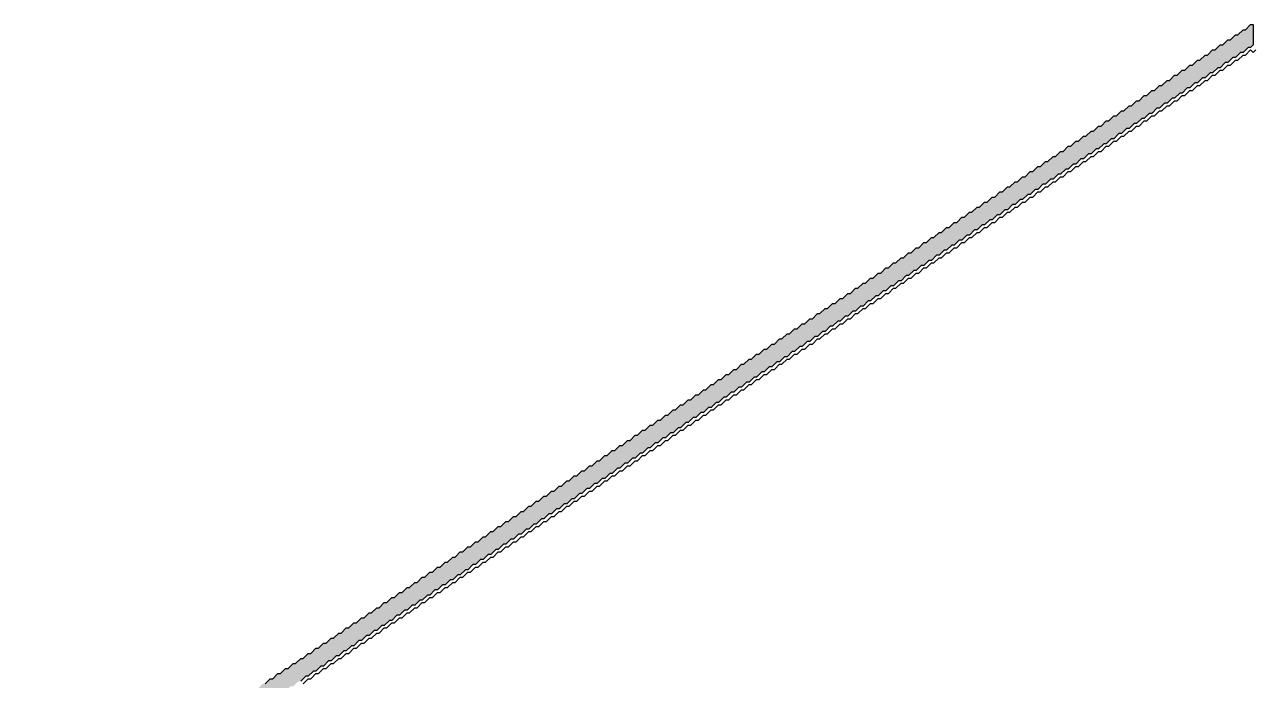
# Model space of a CAD drawing. Header units: millimetres. Extents: x 5 to 252589, y 5 to 415.
# Drawn here: x 120407.42 to 120447.88, y 344.28 to 365.83 of the extents above; entities that cross this region are included whole.
import ezdxf

# ---------------------------------------------------------------- set-up
doc = ezdxf.new("R2010")
doc.units = ezdxf.units.MM
doc.layers.add('HATCH', color=8, linetype='Continuous', lineweight=9)
doc.layers.add('OUTLINE', color=7, linetype='Continuous', lineweight=25)

msp = doc.modelspace()

# ---------------------------------------------------------------- hatches: boundary and pattern name
at = {"layer": 'HATCH', "true_color": 0x58707b}
msp.add_hatch(color=147, dxfattribs=at).paths.add_polyline_path([(120407.41667, 338.83333), (120407.41667, 338.91667), (120407.5, 339), (120407.58333, 339), (120407.75, 339.16667), (120407.83333, 339.16667), (120408, 339.33333), (120408.08333, 339.33333), (120408.25, 339.5), (120408.33333, 339.5), (120408.5, 339.66667), (120408.58333, 339.66667), (120408.75, 339.83333), (120408.83333, 339.83333), (120409, 340), (120409.08333, 340), (120409.25, 340.16667), (120409.33333, 340.16667), (120409.5, 340.33333), (120409.58333, 340.33333), (120409.75, 340.5), (120409.83333, 340.5), (120410, 340.66667), (120410.08333, 340.66667), (120410.25, 340.83333), (120410.33333, 340.83333), (120410.5, 341), (120410.58333, 341), (120410.75, 341.16667), (120410.83333, 341.16667), (120411, 341.33333), (120411.08333, 341.33333), (120411.25, 341.5), (120411.33333, 341.5), (120411.5, 341.66667), (120411.58333, 341.66667), (120411.75, 341.83333), (120411.83333, 341.83333), (120412, 342), (120412.08333, 342), (120412.25, 342.16667), (120412.33333, 342.16667), (120412.5, 342.33333), (120412.58333, 342.33333), (120412.75, 342.5), (120412.83333, 342.5), (120413, 342.66667), (120413.08333, 342.66667), (120413.25, 342.83333), (120413.33333, 342.83333), (120413.5, 343), (120413.58333, 343), (120413.75, 343.16667), (120413.83333, 343.16667), (120414, 343.33333), (120414.08333, 343.33333), (120414.25, 343.5), (120414.33333, 343.5), (120414.5, 343.66667), (120414.58333, 343.66667), (120414.75, 343.83333), (120414.83333, 343.83333), (120415, 344), (120415.08333, 344), (120415.25, 344.16667), (120415.33333, 344.16667), (120415.5, 344.33333), (120415.58333, 344.33333), (120415.75, 344.5), (120415.83333, 344.5), (120416, 344.66667), (120416.08333, 344.66667), (120416.25, 344.83333), (120416.33333, 344.83333), (120416.5, 345), (120416.58333, 345), (120416.75, 345.16667), (120416.83333, 345.16667), (120417, 345.33333), (120417.08333, 345.33333), (120417.25, 345.5), (120417.33333, 345.5), (120417.5, 345.66667), (120417.58333, 345.66667), (120417.75, 345.83333), (120417.83333, 345.83333), (120418, 346), (120418.08333, 346), (120418.25, 346.16667), (120418.33333, 346.16667), (120418.5, 346.33333), (120418.58333, 346.33333), (120418.75, 346.5), (120418.83333, 346.5), (120419, 346.66667), (120419.08333, 346.66667), (120419.25, 346.83333), (120419.33333, 346.83333), (120419.5, 347), (120419.58333, 347), (120419.75, 347.16667), (120419.83333, 347.16667), (120420, 347.33333), (120420.08333, 347.33333), (120420.25, 347.5), (120420.33333, 347.5), (120420.5, 347.66667), (120420.58333, 347.66667), (120420.75, 347.83333), (120420.83333, 347.83333), (120421, 348), (120421.08333, 348), (120421.25, 348.16667), (120421.33333, 348.16667), (120421.5, 348.33333), (120421.58333, 348.33333), (120421.75, 348.5), (120421.83333, 348.5), (120422, 348.66667), (120422.08333, 348.66667), (120422.25, 348.83333), (120422.33333, 348.83333), (120422.5, 349), (120422.58333, 349), (120422.75, 349.16667), (120422.83333, 349.16667), (120423, 349.33333), (120423.08333, 349.33333), (120423.25, 349.5), (120423.33333, 349.5), (120423.5, 349.66667), (120423.58333, 349.66667), (120423.75, 349.83333), (120423.83333, 349.83333), (120424, 350), (120424.08333, 350), (120424.25, 350.16667), (120424.33333, 350.16667), (120424.5, 350.33333), (120424.58333, 350.33333), (120424.75, 350.5), (120424.83333, 350.5), (120425, 350.66667), (120425.08333, 350.66667), (120425.25, 350.83333), (120425.33333, 350.83333), (120425.5, 351), (120425.58333, 351), (120425.75, 351.16667), (120425.83333, 351.16667), (120426, 351.33333), (120426.08333, 351.33333), (120426.25, 351.5), (120426.33333, 351.5), (120426.5, 351.66667), (120426.58333, 351.66667), (120426.75, 351.83333), (120426.83333, 351.83333), (120427, 352), (120427.08333, 352), (120427.25, 352.16667), (120427.33333, 352.16667), (120427.5, 352.33333), (120427.58333, 352.33333), (120427.75, 352.5), (120427.83333, 352.5), (120428, 352.66667), (120428.08333, 352.66667), (120428.25, 352.83333), (120428.33333, 352.83333), (120428.5, 353), (120428.58333, 353), (120428.75, 353.16667), (120428.83333, 353.16667), (120429, 353.33333), (120429.08333, 353.33333), (120429.25, 353.5), (120429.33333, 353.5), (120429.5, 353.66667), (120429.58333, 353.66667), (120429.75, 353.83333), (120429.83333, 353.83333), (120430, 354), (120430.08333, 354), (120430.25, 354.16667), (120430.33333, 354.16667), (120430.5, 354.33333), (120430.58333, 354.33333), (120430.75, 354.5), (120430.83333, 354.5), (120431, 354.66667), (120431.08333, 354.66667), (120431.25, 354.83333), (120431.33333, 354.83333), (120431.5, 355), (120431.58333, 355), (120431.75, 355.16667), (120431.83333, 355.16667), (120432, 355.33333), (120432.08333, 355.33333), (120432.25, 355.5), (120432.33333, 355.5), (120432.5, 355.66667), (120432.58333, 355.66667), (120432.75, 355.83333), (120432.83333, 355.83333), (120433, 356), (120433.08333, 356), (120433.25, 356.16667), (120433.33333, 356.16667), (120433.5, 356.33333), (120433.58333, 356.33333), (120433.75, 356.5), (120433.83333, 356.5), (120434, 356.66667), (120434.08333, 356.66667), (120434.25, 356.83333), (120434.33333, 356.83333), (120434.5, 357), (120434.58333, 357), (120434.75, 357.16667), (120434.83333, 357.16667), (120435, 357.33333), (120435.08333, 357.33333), (120435.25, 357.5), (120435.33333, 357.5), (120435.5, 357.66667), (120435.58333, 357.66667), (120435.75, 357.83333), (120435.83333, 357.83333), (120436, 358), (120436.08333, 358), (120436.25, 358.16667), (120436.33333, 358.16667), (120436.5, 358.33333), (120436.58333, 358.33333), (120436.75, 358.5), (120436.83333, 358.5), (120437, 358.66667), (120437.08333, 358.66667), (120437.25, 358.83333), (120437.33333, 358.83333), (120437.5, 359), (120437.58333, 359), (120437.75, 359.16667), (120437.83333, 359.16667), (120438, 359.33333), (120438.08333, 359.33333), (120438.25, 359.5), (120438.33333, 359.5), (120438.5, 359.66667), (120438.58333, 359.66667), (120438.75, 359.83333), (120438.83333, 359.83333), (120439, 360), (120439.08333, 360), (120439.25, 360.16667), (120439.33333, 360.16667), (120439.5, 360.33333), (120439.58333, 360.33333), (120439.75, 360.5), (120439.83333, 360.5), (120440, 360.66667), (120440.08333, 360.66667), (120440.25, 360.83333), (120440.33333, 360.83333), (120440.5, 361), (120440.58333, 361), (120440.75, 361.16667), (120440.83333, 361.16667), (120441, 361.33333), (120441.08333, 361.33333), (120441.25, 361.5), (120441.33333, 361.5), (120441.5, 361.66667), (120441.58333, 361.66667), (120441.75, 361.83333), (120441.83333, 361.83333), (120442, 362), (120442.08333, 362), (120442.25, 362.16667), (120442.33333, 362.16667), (120442.5, 362.33333), (120442.58333, 362.33333), (120442.75, 362.5), (120442.83333, 362.5), (120443, 362.66667), (120443.08333, 362.66667), (120443.25, 362.83333), (120443.33333, 362.83333), (120443.5, 363), (120443.58333, 363), (120443.75, 363.16667), (120443.83333, 363.16667), (120444, 363.33333), (120444.08333, 363.33333), (120444.25, 363.5), (120444.33333, 363.5), (120444.5, 363.66667), (120444.58333, 363.66667), (120444.75, 363.83333), (120444.83333, 363.83333), (120445, 364), (120445.08333, 364), (120445.25, 364.16667), (120445.33333, 364.16667), (120445.5, 364.33333), (120445.58333, 364.33333), (120445.75, 364.5), (120445.83333, 364.5), (120446, 364.66667), (120446.08333, 364.66667), (120446.25, 364.83333), (120446.33333, 364.83333), (120446.5, 365), (120446.58333, 365), (120446.75, 365.16667), (120446.83333, 365.16667), (120447, 365.33333), (120447.08333, 365.33333), (120447.25, 365.5), (120447.33333, 365.5), (120447.5, 365.66667), (120447.58333, 365.66667), (120447.75, 365.83333), (120447.83333, 365.83333), (120447.83333, 365.16667), (120447.75, 365.08333), (120447.66667, 365.08333), (120447.5, 364.91667), (120447.41667, 364.91667), (120447.25, 364.75), (120447.16667, 364.75), (120447, 364.58333), (120446.91667, 364.58333), (120446.75, 364.41667), (120446.66667, 364.41667), (120446.5, 364.25), (120446.41667, 364.25), (120446.25, 364.08333), (120446.16667, 364.08333), (120446, 363.91667), (120445.91667, 363.91667), (120445.75, 363.75), (120445.66667, 363.75), (120445.5, 363.58333), (120445.41667, 363.58333), (120445.25, 363.41667), (120445.16667, 363.41667), (120445, 363.25), (120444.91667, 363.25), (120444.75, 363.08333), (120444.66667, 363.08333), (120444.5, 362.91667), (120444.41667, 362.91667), (120444.25, 362.75), (120444.16667, 362.75), (120444, 362.58333), (120443.91667, 362.58333), (120443.75, 362.41667), (120443.66667, 362.41667), (120443.5, 362.25), (120443.41667, 362.25), (120443.25, 362.08333), (120443.16667, 362.08333), (120443, 361.91667), (120442.91667, 361.91667), (120442.75, 361.75), (120442.66667, 361.75), (120442.5, 361.58333), (120442.41667, 361.58333), (120442.25, 361.41667), (120442.16667, 361.41667), (120442, 361.25), (120441.91667, 361.25), (120441.75, 361.08333), (120441.66667, 361.08333), (120441.5, 360.91667), (120441.41667, 360.91667), (120441.25, 360.75), (120441.16667, 360.75), (120441, 360.58333), (120440.91667, 360.58333), (120440.75, 360.41667), (120440.66667, 360.41667), (120440.5, 360.25), (120440.41667, 360.25), (120440.25, 360.08333), (120440.16667, 360.08333), (120440, 359.91667), (120439.91667, 359.91667), (120439.75, 359.75), (120439.66667, 359.75), (120439.5, 359.58333), (120439.41667, 359.58333), (120439.25, 359.41667), (120439.16667, 359.41667), (120439, 359.25), (120438.91667, 359.25), (120438.75, 359.08333), (120438.66667, 359.08333), (120438.5, 358.91667), (120438.41667, 358.91667), (120438.25, 358.75), (120438.16667, 358.75), (120438, 358.58333), (120437.91667, 358.58333), (120437.75, 358.41667), (120437.66667, 358.41667), (120437.5, 358.25), (120437.41667, 358.25), (120437.25, 358.08333), (120437.16667, 358.08333), (120437, 357.91667), (120436.91667, 357.91667), (120436.75, 357.75), (120436.66667, 357.75), (120436.5, 357.58333), (120436.41667, 357.58333), (120436.25, 357.41667), (120436.16667, 357.41667), (120436, 357.25), (120435.91667, 357.25), (120435.75, 357.08333), (120435.66667, 357.08333), (120435.5, 356.91667), (120435.41667, 356.91667), (120435.25, 356.75), (120435.16667, 356.75), (120435, 356.58333), (120434.91667, 356.58333), (120434.75, 356.41667), (120434.66667, 356.41667), (120434.5, 356.25), (120434.41667, 356.25), (120434.25, 356.08333), (120434.16667, 356.08333), (120434, 355.91667), (120433.91667, 355.91667), (120433.75, 355.75), (120433.66667, 355.75), (120433.5, 355.58333), (120433.41667, 355.58333), (120433.25, 355.41667), (120433.16667, 355.41667), (120433, 355.25), (120432.91667, 355.25), (120432.75, 355.08333), (120432.66667, 355.08333), (120432.5, 354.91667), (120432.41667, 354.91667), (120432.25, 354.75), (120432.16667, 354.75), (120432, 354.58333), (120431.91667, 354.58333), (120431.75, 354.41667), (120431.66667, 354.41667), (120431.5, 354.25), (120431.41667, 354.25), (120431.25, 354.08333), (120431.16667, 354.08333), (120431, 353.91667), (120430.91667, 353.91667), (120430.75, 353.75), (120430.66667, 353.75), (120430.5, 353.58333), (120430.41667, 353.58333), (120430.25, 353.41667), (120430.16667, 353.41667), (120430, 353.25), (120429.91667, 353.25), (120429.75, 353.08333), (120429.66667, 353.08333), (120429.5, 352.91667), (120429.41667, 352.91667), (120429.25, 352.75), (120429.16667, 352.75), (120429, 352.58333), (120428.91667, 352.58333), (120428.75, 352.41667), (120428.66667, 352.41667), (120428.5, 352.25), (120428.41667, 352.25), (120428.25, 352.08333), (120428.16667, 352.08333), (120428, 351.91667), (120427.91667, 351.91667), (120427.75, 351.75), (120427.66667, 351.75), (120427.5, 351.58333), (120427.41667, 351.58333), (120427.25, 351.41667), (120427.16667, 351.41667), (120427, 351.25), (120426.91667, 351.25), (120426.75, 351.08333), (120426.66667, 351.08333), (120426.5, 350.91667), (120426.41667, 350.91667), (120426.25, 350.75), (120426.16667, 350.75), (120426, 350.58333), (120425.91667, 350.58333), (120425.75, 350.41667), (120425.66667, 350.41667), (120425.5, 350.25), (120425.41667, 350.25), (120425.25, 350.08333), (120425.16667, 350.08333), (120425, 349.91667), (120424.91667, 349.91667), (120424.75, 349.75), (120424.66667, 349.75), (120424.5, 349.58333), (120424.41667, 349.58333), (120424.25, 349.41667), (120424.16667, 349.41667), (120424, 349.25), (120423.91667, 349.25), (120423.75, 349.08333), (120423.66667, 349.08333), (120423.5, 348.91667), (120423.41667, 348.91667), (120423.25, 348.75), (120423.16667, 348.75), (120423, 348.58333), (120422.91667, 348.58333), (120422.75, 348.41667), (120422.66667, 348.41667), (120422.5, 348.25), (120422.41667, 348.25), (120422.25, 348.08333), (120422.16667, 348.08333), (120422, 347.91667), (120421.91667, 347.91667), (120421.75, 347.75), (120421.66667, 347.75), (120421.5, 347.58333), (120421.41667, 347.58333), (120421.25, 347.41667), (120421.16667, 347.41667), (120421, 347.25), (120420.91667, 347.25), (120420.75, 347.08333), (120420.66667, 347.08333), (120420.5, 346.91667), (120420.41667, 346.91667), (120420.25, 346.75), (120420.16667, 346.75), (120420, 346.58333), (120419.91667, 346.58333), (120419.75, 346.41667), (120419.66667, 346.41667), (120419.5, 346.25), (120419.41667, 346.25), (120419.25, 346.08333), (120419.16667, 346.08333), (120419, 345.91667), (120418.91667, 345.91667), (120418.75, 345.75), (120418.66667, 345.75), (120418.5, 345.58333), (120418.41667, 345.58333), (120418.25, 345.41667), (120418.16667, 345.41667), (120418, 345.25), (120417.91667, 345.25), (120417.75, 345.08333), (120417.66667, 345.08333), (120417.5, 344.91667), (120417.41667, 344.91667), (120417.25, 344.75), (120417.16667, 344.75), (120417, 344.58333), (120416.91667, 344.58333), (120416.75, 344.41667), (120416.66667, 344.41667), (120416.5, 344.25), (120416.41667, 344.25), (120416.25, 344.08333), (120416.16667, 344.08333), (120416, 343.91667), (120415.91667, 343.91667), (120415.75, 343.75), (120415.66667, 343.75), (120415.5, 343.58333), (120415.41667, 343.58333), (120415.25, 343.41667), (120415.16667, 343.41667), (120415, 343.25), (120414.91667, 343.25), (120414.75, 343.08333), (120414.66667, 343.08333), (120414.5, 342.91667), (120414.41667, 342.91667), (120414.25, 342.75), (120414.16667, 342.75), (120414, 342.58333), (120413.91667, 342.58333), (120413.75, 342.41667), (120413.66667, 342.41667), (120413.5, 342.25), (120413.41667, 342.25), (120413.25, 342.08333), (120413.16667, 342.08333), (120413, 341.91667), (120412.91667, 341.91667), (120412.75, 341.75), (120412.66667, 341.75), (120412.5, 341.58333), (120412.41667, 341.58333), (120412.25, 341.41667), (120412.16667, 341.41667), (120412, 341.25), (120411.91667, 341.25), (120411.75, 341.08333), (120411.66667, 341.08333), (120411.5, 340.91667), (120411.41667, 340.91667), (120411.25, 340.75), (120411.16667, 340.75), (120411, 340.58333), (120410.91667, 340.58333), (120410.75, 340.41667), (120410.66667, 340.41667), (120410.5, 340.25), (120410.41667, 340.25), (120410.25, 340.08333), (120410.16667, 340.08333), (120410, 339.91667), (120409.91667, 339.91667), (120409.75, 339.75), (120409.66667, 339.75), (120409.5, 339.58333), (120409.41667, 339.58333), (120409.25, 339.41667), (120409.16667, 339.41667), (120409, 339.25), (120408.91667, 339.25), (120408.75, 339.08333), (120408.66667, 339.08333), (120408.25, 338.75), (120408.16667, 338.75), (120408.08333, 338.66667), (120407.91667, 338.66667), (120407.83333, 338.75), (120407.66667, 338.75), (120407.58333, 338.83333)])

# ---------------------------------------------------------------- linework, layer by layer
at = {"layer": 'OUTLINE', "color": 139, "true_color": 0x42544a}
for points in [[(120415.33333, 344.16667), (120415.5, 344.33333), (120415.58333, 344.33333), (120415.75, 344.5), (120415.83333, 344.5), (120416, 344.66667), (120416.08333, 344.66667), (120416.25, 344.83333), (120416.33333, 344.83333), (120416.5, 345), (120416.58333, 345), (120416.75, 345.16667), (120416.83333, 345.16667), (120417, 345.33333), (120417.08333, 345.33333), (120417.25, 345.5), (120417.33333, 345.5), (120417.5, 345.66667), (120417.58333, 345.66667), (120417.75, 345.83333), (120417.83333, 345.83333), (120418, 346), (120418.08333, 346), (120418.25, 346.16667), (120418.33333, 346.16667), (120418.5, 346.33333), (120418.58333, 346.33333), (120418.75, 346.5), (120418.83333, 346.5), (120419, 346.66667), (120419.08333, 346.66667), (120419.25, 346.83333), (120419.33333, 346.83333), (120419.5, 347), (120419.58333, 347), (120419.75, 347.16667), (120419.83333, 347.16667), (120420, 347.33333), (120420.08333, 347.33333), (120420.25, 347.5), (120420.33333, 347.5), (120420.5, 347.66667), (120420.58333, 347.66667), (120420.75, 347.83333), (120420.83333, 347.83333), (120421, 348), (120421.08333, 348), (120421.25, 348.16667), (120421.33333, 348.16667), (120421.5, 348.33333), (120421.58333, 348.33333), (120421.75, 348.5), (120421.83333, 348.5), (120422, 348.66667), (120422.08333, 348.66667), (120422.25, 348.83333), (120422.33333, 348.83333), (120422.5, 349), (120422.58333, 349), (120422.75, 349.16667), (120422.83333, 349.16667), (120423, 349.33333), (120423.08333, 349.33333), (120423.25, 349.5), (120423.33333, 349.5), (120423.5, 349.66667), (120423.58333, 349.66667), (120423.75, 349.83333), (120423.83333, 349.83333), (120424, 350), (120424.08333, 350), (120424.25, 350.16667), (120424.33333, 350.16667), (120424.5, 350.33333), (120424.58333, 350.33333), (120424.75, 350.5), (120424.83333, 350.5), (120425, 350.66667), (120425.08333, 350.66667), (120425.25, 350.83333), (120425.33333, 350.83333), (120425.5, 351), (120425.58333, 351), (120425.75, 351.16667), (120425.83333, 351.16667), (120426, 351.33333), (120426.08333, 351.33333), (120426.25, 351.5), (120426.33333, 351.5), (120426.5, 351.66667), (120426.58333, 351.66667), (120426.75, 351.83333), (120426.83333, 351.83333), (120427, 352), (120427.08333, 352), (120427.25, 352.16667), (120427.33333, 352.16667), (120427.5, 352.33333), (120427.58333, 352.33333), (120427.75, 352.5), (120427.83333, 352.5), (120428, 352.66667), (120428.08333, 352.66667), (120428.25, 352.83333), (120428.33333, 352.83333), (120428.5, 353), (120428.58333, 353), (120428.75, 353.16667), (120428.83333, 353.16667), (120429, 353.33333), (120429.08333, 353.33333), (120429.25, 353.5), (120429.33333, 353.5), (120429.5, 353.66667), (120429.58333, 353.66667), (120429.75, 353.83333), (120429.83333, 353.83333), (120430, 354), (120430.08333, 354), (120430.25, 354.16667), (120430.33333, 354.16667), (120430.5, 354.33333), (120430.58333, 354.33333), (120430.75, 354.5), (120430.83333, 354.5), (120431, 354.66667), (120431.08333, 354.66667), (120431.25, 354.83333), (120431.33333, 354.83333), (120431.5, 355), (120431.58333, 355), (120431.75, 355.16667), (120431.83333, 355.16667), (120432, 355.33333), (120432.08333, 355.33333), (120432.25, 355.5), (120432.33333, 355.5), (120432.5, 355.66667), (120432.58333, 355.66667), (120432.75, 355.83333), (120432.83333, 355.83333), (120433, 356), (120433.08333, 356), (120433.25, 356.16667), (120433.33333, 356.16667), (120433.5, 356.33333), (120433.58333, 356.33333), (120433.75, 356.5), (120433.83333, 356.5), (120434, 356.66667), (120434.08333, 356.66667), (120434.25, 356.83333), (120434.33333, 356.83333), (120434.5, 357), (120434.58333, 357), (120434.75, 357.16667), (120434.83333, 357.16667), (120435, 357.33333), (120435.08333, 357.33333), (120435.25, 357.5), (120435.33333, 357.5), (120435.5, 357.66667), (120435.58333, 357.66667), (120435.75, 357.83333), (120435.83333, 357.83333), (120436, 358), (120436.08333, 358), (120436.25, 358.16667), (120436.33333, 358.16667), (120436.5, 358.33333), (120436.58333, 358.33333), (120436.75, 358.5), (120436.83333, 358.5), (120437, 358.66667), (120437.08333, 358.66667), (120437.25, 358.83333), (120437.33333, 358.83333), (120437.5, 359), (120437.58333, 359), (120437.75, 359.16667), (120437.83333, 359.16667), (120438, 359.33333), (120438.08333, 359.33333), (120438.25, 359.5), (120438.33333, 359.5), (120438.5, 359.66667), (120438.58333, 359.66667), (120438.75, 359.83333), (120438.83333, 359.83333), (120439, 360), (120439.08333, 360), (120439.25, 360.16667), (120439.33333, 360.16667), (120439.5, 360.33333), (120439.58333, 360.33333), (120439.75, 360.5), (120439.83333, 360.5), (120440, 360.66667), (120440.08333, 360.66667), (120440.25, 360.83333), (120440.33333, 360.83333), (120440.5, 361), (120440.58333, 361), (120440.75, 361.16667), (120440.83333, 361.16667), (120441, 361.33333), (120441.08333, 361.33333), (120441.25, 361.5), (120441.33333, 361.5), (120441.5, 361.66667), (120441.58333, 361.66667), (120441.75, 361.83333), (120441.83333, 361.83333), (120442, 362), (120442.08333, 362), (120442.25, 362.16667), (120442.33333, 362.16667), (120442.5, 362.33333), (120442.58333, 362.33333), (120442.75, 362.5), (120442.83333, 362.5), (120443, 362.66667), (120443.08333, 362.66667), (120443.25, 362.83333), (120443.33333, 362.83333), (120443.5, 363), (120443.58333, 363), (120443.75, 363.16667), (120443.83333, 363.16667), (120444, 363.33333), (120444.08333, 363.33333), (120444.25, 363.5), (120444.33333, 363.5), (120444.5, 363.66667), (120444.58333, 363.66667), (120444.75, 363.83333), (120444.83333, 363.83333), (120445, 364), (120445.08333, 364), (120445.25, 364.16667), (120445.33333, 364.16667), (120445.5, 364.33333), (120445.58333, 364.33333), (120445.75, 364.5), (120445.83333, 364.5), (120446, 364.66667), (120446.08333, 364.66667), (120446.25, 364.83333), (120446.33333, 364.83333), (120446.5, 365), (120446.58333, 365), (120446.75, 365.16667), (120446.83333, 365.16667), (120447, 365.33333), (120447.08333, 365.33333), (120447.25, 365.5), (120447.33333, 365.5), (120447.5, 365.66667), (120447.58333, 365.66667), (120447.75, 365.83333), (120447.83333, 365.83333), (120447.83333, 365.16667), (120447.75, 365.08333), (120447.66667, 365.08333), (120447.5, 364.91667), (120447.41667, 364.91667), (120447.25, 364.75), (120447.16667, 364.75), (120447, 364.58333), (120446.91667, 364.58333), (120446.75, 364.41667), (120446.66667, 364.41667), (120446.5, 364.25), (120446.41667, 364.25), (120446.25, 364.08333), (120446.16667, 364.08333), (120446, 363.91667), (120445.91667, 363.91667), (120445.75, 363.75), (120445.66667, 363.75), (120445.5, 363.58333), (120445.41667, 363.58333), (120445.25, 363.41667), (120445.16667, 363.41667), (120445, 363.25), (120444.91667, 363.25), (120444.75, 363.08333), (120444.66667, 363.08333), (120444.5, 362.91667), (120444.41667, 362.91667), (120444.25, 362.75), (120444.16667, 362.75), (120444, 362.58333), (120443.91667, 362.58333), (120443.75, 362.41667), (120443.66667, 362.41667), (120443.5, 362.25), (120443.41667, 362.25), (120443.25, 362.08333), (120443.16667, 362.08333), (120443, 361.91667), (120442.91667, 361.91667), (120442.75, 361.75), (120442.66667, 361.75), (120442.5, 361.58333), (120442.41667, 361.58333), (120442.25, 361.41667), (120442.16667, 361.41667), (120442, 361.25), (120441.91667, 361.25), (120441.75, 361.08333), (120441.66667, 361.08333), (120441.5, 360.91667), (120441.41667, 360.91667), (120441.25, 360.75), (120441.16667, 360.75), (120441, 360.58333), (120440.91667, 360.58333), (120440.75, 360.41667), (120440.66667, 360.41667), (120440.5, 360.25), (120440.41667, 360.25), (120440.25, 360.08333), (120440.16667, 360.08333), (120440, 359.91667), (120439.91667, 359.91667), (120439.75, 359.75), (120439.66667, 359.75), (120439.5, 359.58333), (120439.41667, 359.58333), (120439.25, 359.41667), (120439.16667, 359.41667), (120439, 359.25), (120438.91667, 359.25), (120438.75, 359.08333), (120438.66667, 359.08333), (120438.5, 358.91667), (120438.41667, 358.91667), (120438.25, 358.75), (120438.16667, 358.75), (120438, 358.58333), (120437.91667, 358.58333), (120437.75, 358.41667), (120437.66667, 358.41667), (120437.5, 358.25), (120437.41667, 358.25), (120437.25, 358.08333), (120437.16667, 358.08333), (120437, 357.91667), (120436.91667, 357.91667), (120436.75, 357.75), (120436.66667, 357.75), (120436.5, 357.58333), (120436.41667, 357.58333), (120436.25, 357.41667), (120436.16667, 357.41667), (120436, 357.25), (120435.91667, 357.25), (120435.75, 357.08333), (120435.66667, 357.08333), (120435.5, 356.91667), (120435.41667, 356.91667), (120435.25, 356.75), (120435.16667, 356.75), (120435, 356.58333), (120434.91667, 356.58333), (120434.75, 356.41667), (120434.66667, 356.41667), (120434.5, 356.25), (120434.41667, 356.25), (120434.25, 356.08333), (120434.16667, 356.08333), (120434, 355.91667), (120433.91667, 355.91667), (120433.75, 355.75), (120433.66667, 355.75), (120433.5, 355.58333), (120433.41667, 355.58333), (120433.25, 355.41667), (120433.16667, 355.41667), (120433, 355.25), (120432.91667, 355.25), (120432.75, 355.08333), (120432.66667, 355.08333), (120432.5, 354.91667), (120432.41667, 354.91667), (120432.25, 354.75), (120432.16667, 354.75), (120432, 354.58333), (120431.91667, 354.58333), (120431.75, 354.41667), (120431.66667, 354.41667), (120431.5, 354.25), (120431.41667, 354.25), (120431.25, 354.08333), (120431.16667, 354.08333), (120431, 353.91667), (120430.91667, 353.91667), (120430.75, 353.75), (120430.66667, 353.75), (120430.5, 353.58333), (120430.41667, 353.58333), (120430.25, 353.41667), (120430.16667, 353.41667), (120430, 353.25), (120429.91667, 353.25), (120429.75, 353.08333), (120429.66667, 353.08333), (120429.5, 352.91667), (120429.41667, 352.91667), (120429.25, 352.75), (120429.16667, 352.75), (120429, 352.58333), (120428.91667, 352.58333), (120428.75, 352.41667), (120428.66667, 352.41667), (120428.5, 352.25), (120428.41667, 352.25), (120428.25, 352.08333), (120428.16667, 352.08333), (120428, 351.91667), (120427.91667, 351.91667), (120427.75, 351.75), (120427.66667, 351.75), (120427.5, 351.58333), (120427.41667, 351.58333), (120427.25, 351.41667), (120427.16667, 351.41667), (120427, 351.25), (120426.91667, 351.25), (120426.75, 351.08333), (120426.66667, 351.08333), (120426.5, 350.91667), (120426.41667, 350.91667), (120426.25, 350.75), (120426.16667, 350.75), (120426, 350.58333), (120425.91667, 350.58333), (120425.75, 350.41667), (120425.66667, 350.41667), (120425.5, 350.25), (120425.41667, 350.25), (120425.25, 350.08333), (120425.16667, 350.08333), (120425, 349.91667), (120424.91667, 349.91667), (120424.75, 349.75), (120424.66667, 349.75), (120424.5, 349.58333), (120424.41667, 349.58333), (120424.25, 349.41667), (120424.16667, 349.41667), (120424, 349.25), (120423.91667, 349.25), (120423.75, 349.08333), (120423.66667, 349.08333), (120423.5, 348.91667), (120423.41667, 348.91667), (120423.25, 348.75), (120423.16667, 348.75), (120423, 348.58333), (120422.91667, 348.58333), (120422.75, 348.41667), (120422.66667, 348.41667), (120422.5, 348.25), (120422.41667, 348.25), (120422.25, 348.08333), (120422.16667, 348.08333), (120422, 347.91667), (120421.91667, 347.91667), (120421.75, 347.75), (120421.66667, 347.75), (120421.5, 347.58333), (120421.41667, 347.58333), (120421.25, 347.41667), (120421.16667, 347.41667), (120421, 347.25), (120420.91667, 347.25), (120420.75, 347.08333), (120420.66667, 347.08333), (120420.5, 346.91667), (120420.41667, 346.91667), (120420.25, 346.75), (120420.16667, 346.75), (120420, 346.58333), (120419.91667, 346.58333), (120419.75, 346.41667), (120419.66667, 346.41667), (120419.5, 346.25), (120419.41667, 346.25), (120419.25, 346.08333), (120419.16667, 346.08333), (120419, 345.91667), (120418.91667, 345.91667), (120418.75, 345.75), (120418.66667, 345.75), (120418.5, 345.58333), (120418.41667, 345.58333), (120418.25, 345.41667), (120418.16667, 345.41667), (120418, 345.25), (120417.91667, 345.25), (120417.75, 345.08333), (120417.66667, 345.08333), (120417.5, 344.91667), (120417.41667, 344.91667), (120417.25, 344.75), (120417.16667, 344.75), (120417, 344.58333), (120416.91667, 344.58333), (120416.75, 344.41667), (120416.66667, 344.41667), (120416.5, 344.25)], [(120416.58333, 344.16667), (120416.75, 344.33333), (120416.83333, 344.33333), (120417, 344.5), (120417.08333, 344.5), (120417.25, 344.66667), (120417.33333, 344.66667), (120417.5, 344.83333), (120417.58333, 344.83333), (120417.75, 345), (120417.83333, 345), (120418, 345.16667), (120418.08333, 345.16667), (120418.25, 345.33333), (120418.33333, 345.33333), (120418.5, 345.5), (120418.58333, 345.5), (120418.75, 345.66667), (120418.83333, 345.66667), (120419, 345.83333), (120419.08333, 345.83333), (120419.25, 346), (120419.33333, 346), (120419.5, 346.16667), (120419.58333, 346.16667), (120419.75, 346.33333), (120419.83333, 346.33333), (120420, 346.5), (120420.08333, 346.5), (120420.25, 346.66667), (120420.33333, 346.66667), (120420.5, 346.83333), (120420.58333, 346.83333), (120420.75, 347), (120420.83333, 347), (120421, 347.16667), (120421.08333, 347.16667), (120421.25, 347.33333), (120421.33333, 347.33333), (120421.5, 347.5), (120421.58333, 347.5), (120421.75, 347.66667), (120421.83333, 347.66667), (120422, 347.83333), (120422.08333, 347.83333), (120422.25, 348), (120422.33333, 348), (120422.5, 348.16667), (120422.58333, 348.16667), (120422.75, 348.33333), (120422.83333, 348.33333), (120423, 348.5), (120423.08333, 348.5), (120423.25, 348.66667), (120423.33333, 348.66667), (120423.5, 348.83333), (120423.58333, 348.83333), (120423.75, 349), (120423.83333, 349), (120424, 349.16667), (120424.08333, 349.16667), (120424.25, 349.33333), (120424.33333, 349.33333), (120424.5, 349.5), (120424.58333, 349.5), (120424.75, 349.66667), (120424.83333, 349.66667), (120425, 349.83333), (120425.08333, 349.83333), (120425.25, 350), (120425.33333, 350), (120425.5, 350.16667), (120425.58333, 350.16667), (120425.75, 350.33333), (120425.83333, 350.33333), (120426, 350.5), (120426.08333, 350.5), (120426.25, 350.66667), (120426.33333, 350.66667), (120426.5, 350.83333), (120426.58333, 350.83333), (120426.75, 351), (120426.83333, 351), (120427, 351.16667), (120427.08333, 351.16667), (120427.25, 351.33333), (120427.33333, 351.33333), (120427.5, 351.5), (120427.58333, 351.5), (120427.75, 351.66667), (120427.83333, 351.66667), (120428, 351.83333), (120428.08333, 351.83333), (120428.25, 352), (120428.33333, 352), (120428.5, 352.16667), (120428.58333, 352.16667), (120428.75, 352.33333), (120428.83333, 352.33333), (120429, 352.5), (120429.08333, 352.5), (120429.25, 352.66667), (120429.33333, 352.66667), (120429.5, 352.83333), (120429.58333, 352.83333), (120429.75, 353), (120429.83333, 353), (120430, 353.16667), (120430.08333, 353.16667), (120430.25, 353.33333), (120430.33333, 353.33333), (120430.5, 353.5), (120430.58333, 353.5), (120430.75, 353.66667), (120430.83333, 353.66667), (120431, 353.83333), (120431.08333, 353.83333), (120431.25, 354), (120431.33333, 354), (120431.5, 354.16667), (120431.58333, 354.16667), (120431.75, 354.33333), (120431.83333, 354.33333), (120432, 354.5), (120432.08333, 354.5), (120432.25, 354.66667), (120432.33333, 354.66667), (120432.5, 354.83333), (120432.58333, 354.83333), (120432.75, 355), (120432.83333, 355), (120433, 355.16667), (120433.08333, 355.16667), (120433.25, 355.33333), (120433.33333, 355.33333), (120433.5, 355.5), (120433.58333, 355.5), (120433.75, 355.66667), (120433.83333, 355.66667), (120434, 355.83333), (120434.08333, 355.83333), (120434.25, 356), (120434.33333, 356), (120434.5, 356.16667), (120434.58333, 356.16667), (120434.75, 356.33333), (120434.83333, 356.33333), (120435, 356.5), (120435.08333, 356.5), (120435.25, 356.66667), (120435.33333, 356.66667), (120435.5, 356.83333), (120435.58333, 356.83333), (120435.75, 357), (120435.83333, 357), (120436, 357.16667), (120436.08333, 357.16667), (120436.25, 357.33333), (120436.33333, 357.33333), (120436.5, 357.5), (120436.58333, 357.5), (120436.75, 357.66667), (120436.83333, 357.66667), (120437, 357.83333), (120437.08333, 357.83333), (120437.25, 358), (120437.33333, 358), (120437.5, 358.16667), (120437.58333, 358.16667), (120437.75, 358.33333), (120437.83333, 358.33333), (120438, 358.5), (120438.08333, 358.5), (120438.25, 358.66667), (120438.33333, 358.66667), (120438.5, 358.83333), (120438.58333, 358.83333), (120438.75, 359), (120438.83333, 359), (120439, 359.16667), (120439.08333, 359.16667), (120439.25, 359.33333), (120439.33333, 359.33333), (120439.5, 359.5), (120439.58333, 359.5), (120439.75, 359.66667), (120439.83333, 359.66667), (120440, 359.83333), (120440.08333, 359.83333), (120440.25, 360), (120440.33333, 360), (120440.5, 360.16667), (120440.58333, 360.16667), (120440.75, 360.33333), (120440.83333, 360.33333), (120441, 360.5), (120441.08333, 360.5), (120441.25, 360.66667), (120441.33333, 360.66667), (120441.5, 360.83333), (120441.58333, 360.83333), (120441.75, 361), (120441.83333, 361), (120442, 361.16667), (120442.08333, 361.16667), (120442.25, 361.33333), (120442.33333, 361.33333), (120442.5, 361.5), (120442.58333, 361.5), (120442.75, 361.66667), (120442.83333, 361.66667), (120443, 361.83333), (120443.08333, 361.83333), (120443.25, 362), (120443.33333, 362), (120443.5, 362.16667), (120443.58333, 362.16667), (120443.75, 362.33333), (120443.83333, 362.33333), (120444, 362.5), (120444.08333, 362.5), (120444.25, 362.66667), (120444.33333, 362.66667), (120444.5, 362.83333), (120444.58333, 362.83333), (120444.75, 363), (120444.83333, 363), (120445, 363.16667), (120445.08333, 363.16667), (120445.25, 363.33333), (120445.33333, 363.33333), (120445.5, 363.5), (120445.58333, 363.5), (120445.75, 363.66667), (120445.83333, 363.66667), (120446, 363.83333), (120446.08333, 363.83333), (120446.25, 364), (120446.33333, 364), (120446.5, 364.16667), (120446.58333, 364.16667), (120446.75, 364.33333), (120446.83333, 364.33333), (120447, 364.5), (120447.08333, 364.5), (120447.25, 364.66667), (120447.33333, 364.66667), (120447.5, 364.83333), (120447.58333, 364.83333), (120447.75, 365), (120447.83333, 364.91667), (120447.91667, 365)]]:
    msp.add_lwpolyline(points, dxfattribs=at)

doc.saveas('drawing.dxf')
